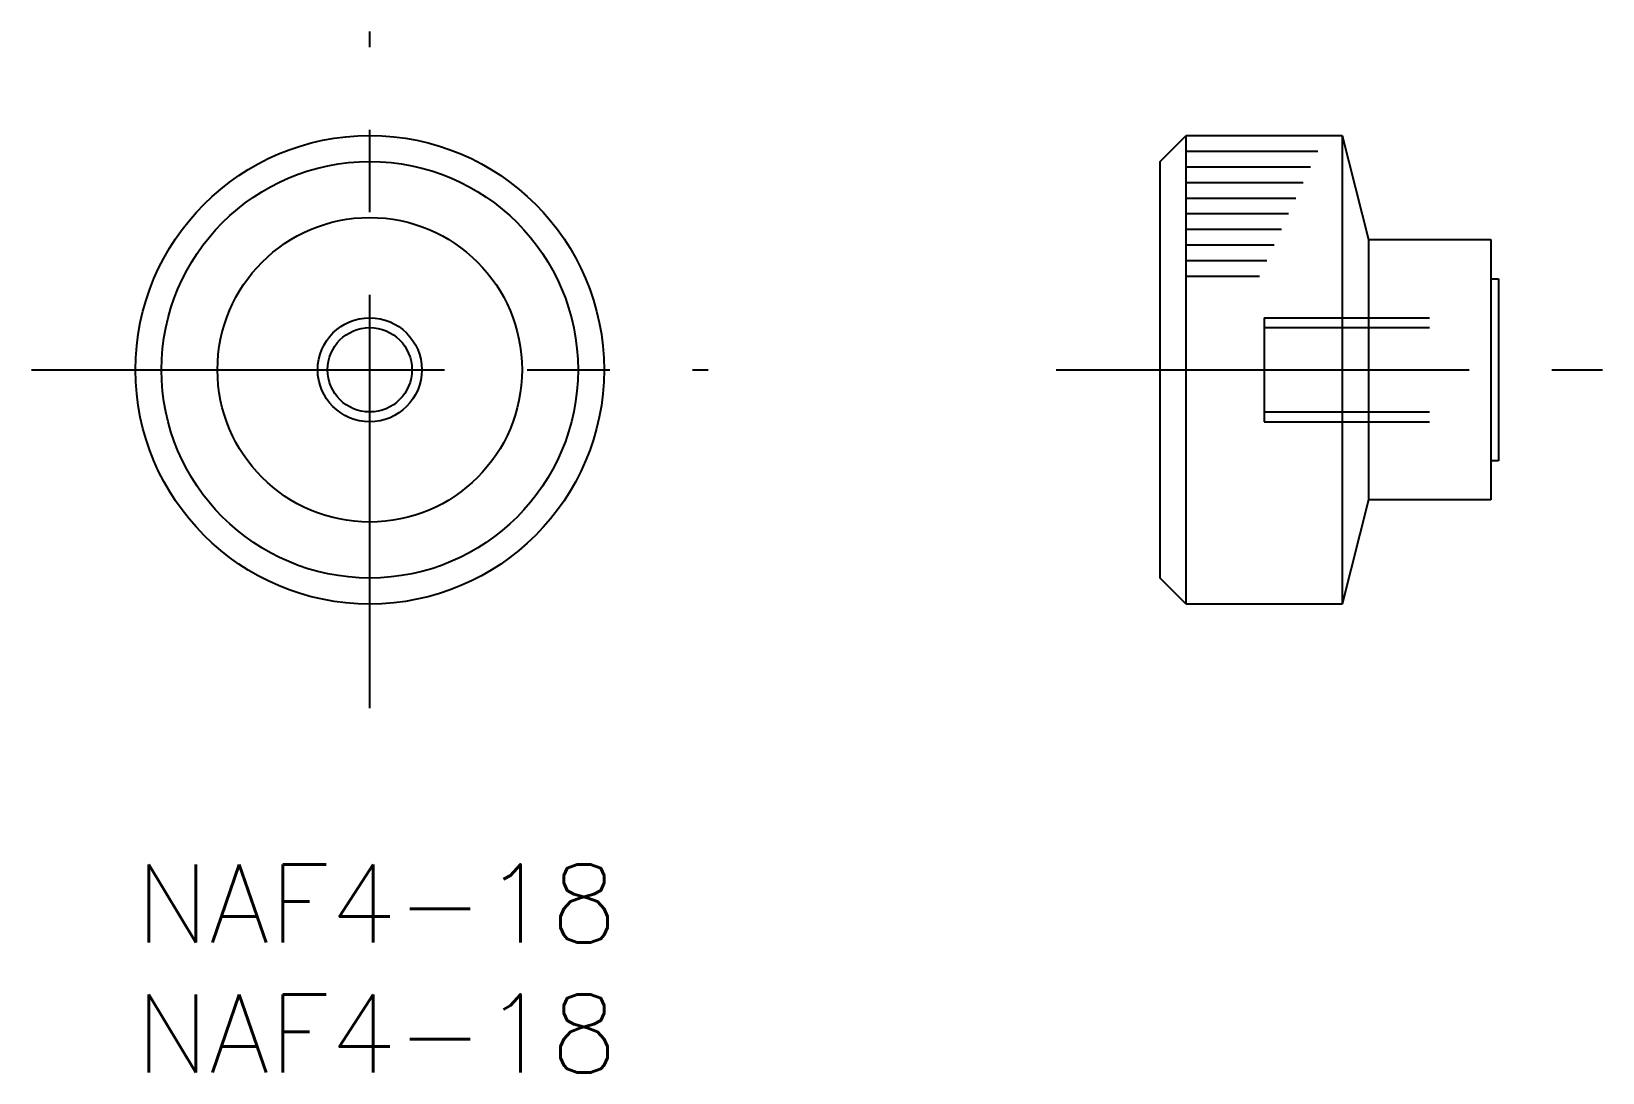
# Model space of a CAD drawing. Extents: x -4 to 56.4, y -8 to 32.
import ezdxf

# ---------------------------------------------------------------- set-up
doc = ezdxf.new("R2010")
doc.units = 0
doc.header["$LTSCALE"] = 0.5
doc.linetypes.add('CENTER', pattern=[50.8, 31.75, -6.35, 6.35, -6.35])
doc.linetypes.add('DASHED', pattern=[19.05, 12.7, -6.35])
for name, color, linetype in [('MSM_CENTER', 1, 'CENTER'), ('MSM_CONTINUOUS', 7, 'CONTINUOUS'), ('MSM_DASHED', 4, 'DASHED'), ('MSM_NARROW', 5, 'CONTINUOUS'), ('MSM_PART_NUMBER', 7, 'CONTINUOUS')]:
    doc.layers.add(name, color=color, linetype=linetype)
doc.styles.get("Standard").update_dxf_attribs({"font": 'txt.shx', "height": 3, "bigfont": 'bigfont.shx'})

# ---------------------------------------------------------------- blocks, each defined once
blk = doc.blocks.new('*U2')
at = {"layer": 'MSM_PART_NUMBER'}
blk.add_text('NAF4-18', height=3, dxfattribs=at).set_placement((0, -3))
blk = doc.blocks.new('*U3')
at = {"layer": 'MSM_PART_NUMBER'}
blk.add_text('NAF4-18', height=3, dxfattribs=at).set_placement((0, -8))

msp = doc.modelspace()

# ---------------------------------------------------------------- linework, layer by layer
at = {"layer": 'MSM_CENTER'}
for p, q in [((9, 6), (9, 32)), ((-4, 19), (22, 19)), ((35.365, 19), (56.365, 19))]:
    msp.add_line(p, q, dxfattribs=at)
at = {"layer": 'MSM_CONTINUOUS'}
for p, q in [((39.365, 27), (40.365, 28)), ((40.365, 10), (40.365, 28)), ((40.365, 28), (46.365, 28)), ((46.365, 28), (47.365, 24)), ((46.365, 28), (46.365, 10)), ((39.365, 11), (39.365, 27)), ((47.365, 24), (47.365, 14)), ((47.365, 24), (52.065, 24)), ((52.065, 24), (52.065, 14)), ((52.065, 22.5), (52.365, 22.5)), ((52.365, 22.5), (52.365, 15.5)), ((52.365, 15.5), (52.065, 15.5)), ((47.365, 14), (46.365, 10)), ((52.065, 14), (47.365, 14)), ((40.365, 10), (39.365, 11)), ((46.365, 10), (40.365, 10))]:
    msp.add_line(p, q, dxfattribs=at)
for radius in [9, 8, 5.85, 1.621]:
    msp.add_circle((9, 19), radius, dxfattribs=at)
at = {"layer": 'MSM_DASHED'}
for p, q in [((43.365, 21), (52.365, 21)), ((43.365, 21), (43.365, 17)), ((43.365, 20.621), (52.365, 20.621)), ((43.365, 17.379), (52.365, 17.379)), ((43.365, 17), (52.365, 17))]:
    msp.add_line(p, q, dxfattribs=at)
at = {"layer": 'MSM_NARROW'}
for p, q in [((40.365, 27.4), (45.422, 27.4)), ((40.365, 26.8), (45.142, 26.8)), ((40.365, 26.2), (44.863, 26.2)), ((40.365, 25.6), (44.583, 25.6)), ((40.365, 25), (44.303, 25)), ((40.365, 24.4), (44.023, 24.4)), ((40.365, 23.8), (43.743, 23.8)), ((40.365, 23.2), (43.464, 23.2)), ((40.365, 22.6), (43.184, 22.6))]:
    msp.add_line(p, q, dxfattribs=at)
msp.add_circle((9, 19), 2, dxfattribs=at)

# ---------------------------------------------------------------- block references
at = {"layer": 'MSM_CONTINUOUS'}
for name in ['*U2', '*U3']:
    msp.add_blockref(name, (0, 0), dxfattribs=at)

doc.saveas('drawing.dxf')
